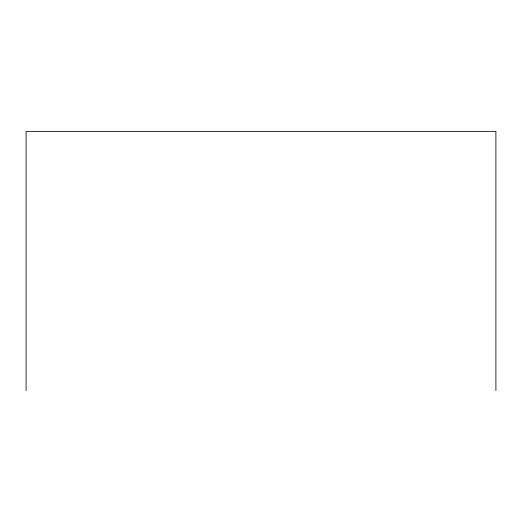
<?xml version="1.0" encoding="UTF-8"?>
<svg xmlns="http://www.w3.org/2000/svg" width="522" height="522" viewBox="0 0 522 522"><rect width="100%" height="100%" fill="white"/><g stroke="black" fill="none" stroke-linecap="round" stroke-linejoin="round"><path stroke-width="0.78" d="M495.9 390.639L495.9 131.361L26.1 131.361L26.1 390.639"/></g></svg>
